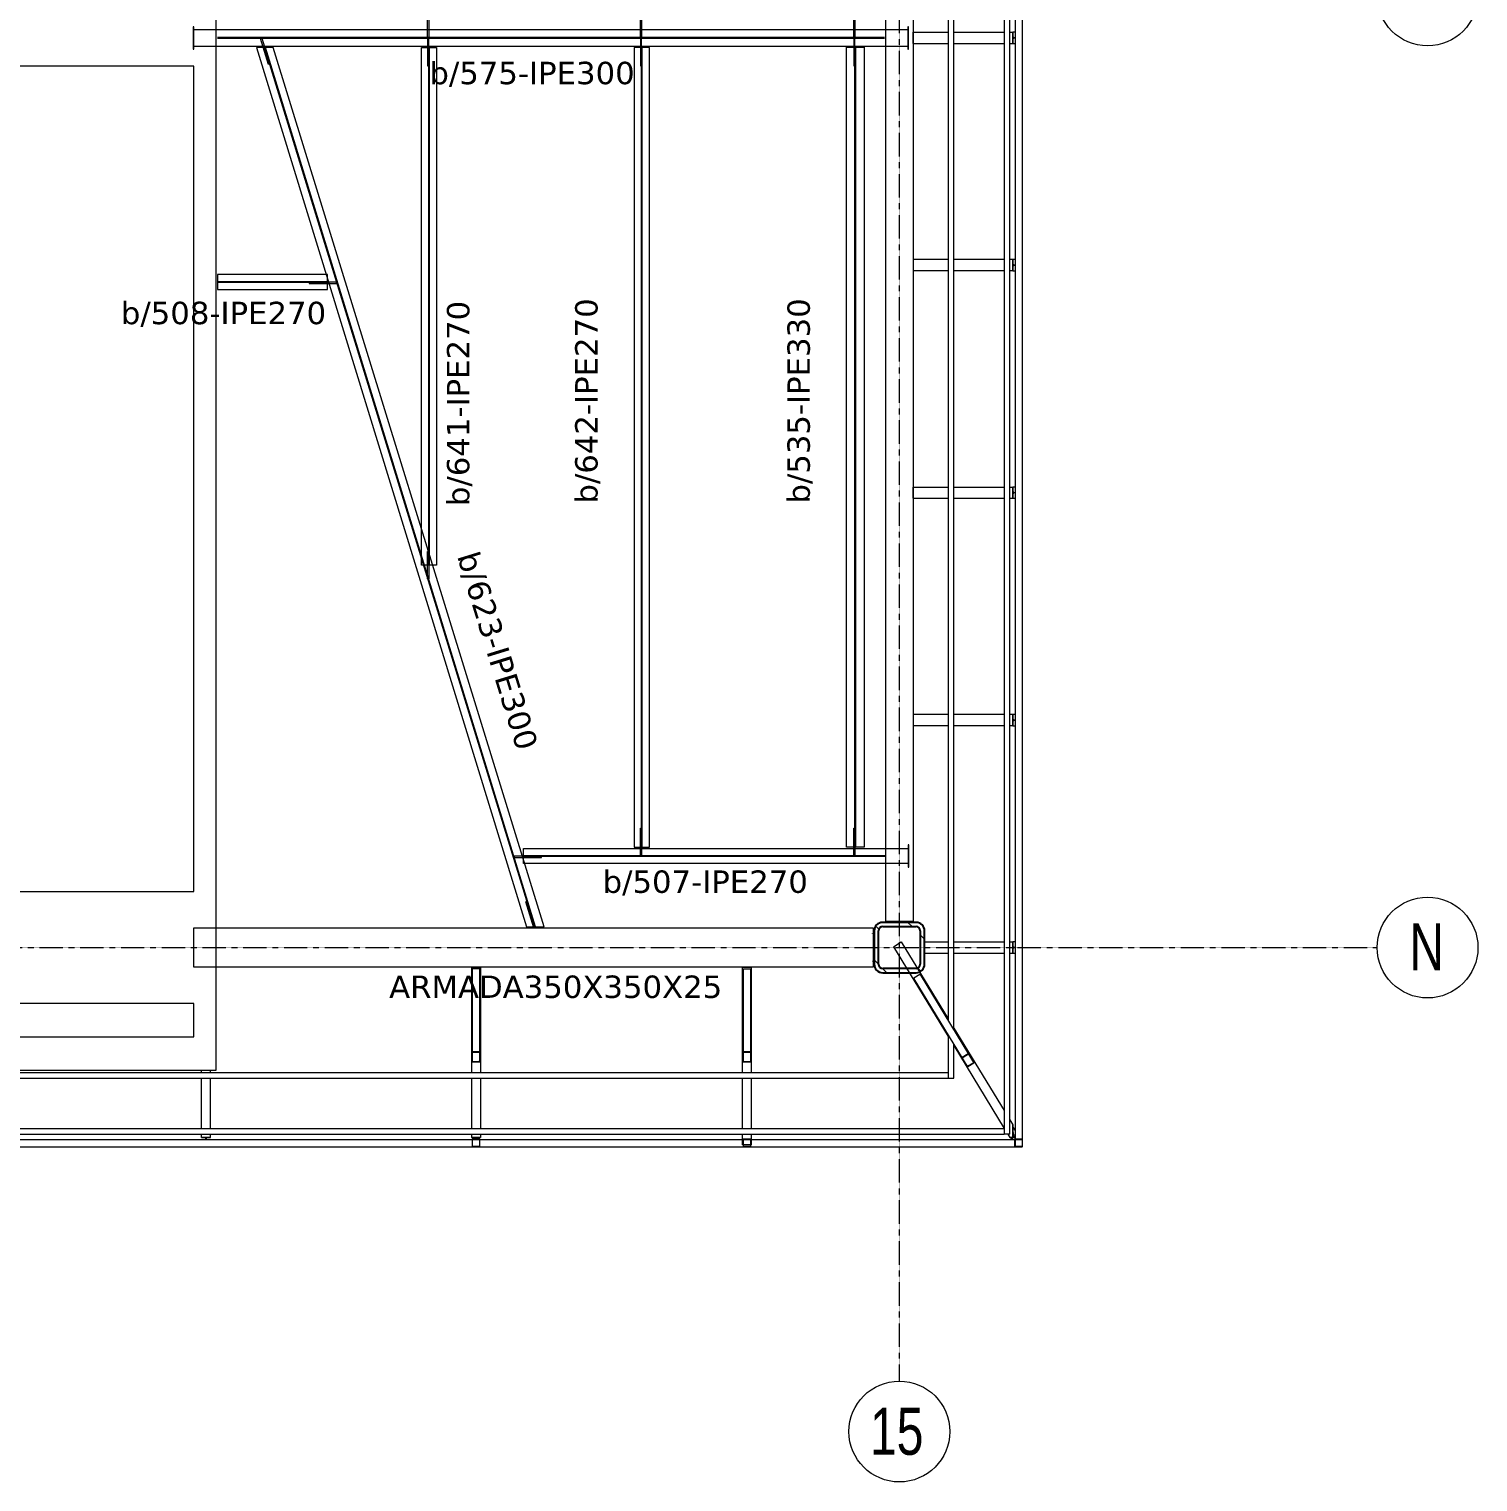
# Model space of a CAD drawing. Header units: millimetres. Extents: x -3255 to 77194, y -21218 to 30112.
# Drawn here: x 64259 to 77194, y -4771 to 8200 of the extents above; entities that cross this region are included whole.
import ezdxf

# ---------------------------------------------------------------- set-up
doc = ezdxf.new("R2010")
doc.units = ezdxf.units.MM
doc.header["$LTSCALE"] = 0.9
doc.linetypes.add('Grid Line', pattern=[3.33375, 1.905, -0.47625, 0.47625, -0.47625])
for name, color, linetype, lineweight in [('0-3', 50, 'Continuous', 5), ('A_ALMA', 255, 'Continuous', 5), ('E_COLUMNAS-1', 254, 'Continuous', 5), ('E_COLUMNAS-2', 1, 'Continuous', 25), ('E_COLUMNAS-3', 1, 'Continuous', 35), ('E_EJES', 8, 'Continuous', 9), ('E_EJES-1', 8, 'Grid Line', 9), ('E_TEXTO', 3, 'Continuous', 5), ('E_VIGAS', 5, 'Continuous', 15), ('E_VIGAS-1', 5, 'Continuous', 5), ('E_VIGAS-2', 10, 'Continuous', 5), ('E_VIGAS-3', 5, 'Continuous', 25), ('P-PLATINA', 6, 'Continuous', 13), ('S-COLS-HDLN-1', 52, 'Continuous', 9), ('VIGAS_HCB', 253, 'Continuous', 15)]:
    doc.layers.add(name, color=color, linetype=linetype, lineweight=lineweight)
doc.styles.add('Swis721 LtCn BT_1', font='swisscl.ttf', dxfattribs={"height": 0.42})
doc.styles.add('VERDANA', font='verdana.ttf')

# ---------------------------------------------------------------- blocks, each defined once
blk = doc.blocks.new('EST_SFM_VIGA-METALICA-SECCION-C - EST_SFM_VIGA-METALICA-UPN100-1529792-_38_00m_N_E_-NIVEL-10 DOC')
at = {"layer": 'E_VIGAS-2'}
for p, q in [((-13.568, -0.018), (-13.568, 0.032)), ((-13.263, 0.032), (-13.567, 0.032)), ((13.831, 0.032), (-13.129, 0.032)), ((14.268, 0.032), (13.965, 0.032)), ((14.269, 0.032), (14.269, -0.018)), ((-13.568, -0.018), (-13.181, -0.018)), ((-13.047, -0.018), (13.749, -0.018)), ((13.882, -0.018), (14.269, -0.018))]:
    blk.add_line(p, q, dxfattribs=at)
blk = doc.blocks.new('EST_SFM_VIGA-METALICA-SECCION-C - EST_SFM_VIGA-METALICA-UPN100-1530878-_38_00m_N_E_-NIVEL-10 DOC')
at = {"layer": 'E_VIGAS-2'}
for p, q in [((-14.294, -0.032), (-14.294, 0.018)), ((14.54, 0.018), (-14.294, 0.018)), ((14.54, 0.018), (14.54, -0.032)), ((-14.294, -0.032), (14.54, -0.032))]:
    blk.add_line(p, q, dxfattribs=at)
blk = doc.blocks.new('EST_SFM_VIGA-METALICA-SECCION-C - EST_SFM_VIGA-METALICA-UPN160-1529890-_38_00m_N_E_-NIVEL-10 DOC')
at = {"layer": 'E_VIGAS-1'}
for p, q in [((14.442, 0.018), (-14.49, 0.018)), ((-14.49, -0.047), (-14.49, 0.016)), ((14.506, 0.018), (14.5, 0.018)), ((14.506, 0.018), (14.506, 0.013)), ((-14.49, -0.047), (-14.487, -0.047)), ((-14.485, -0.047), (14.437, -0.047)), ((14.438, -0.047), (14.504, -0.047))]:
    blk.add_line(p, q, dxfattribs=at)
blk = doc.blocks.new('EST_SFM_VIGA-METALICA-SECCION-C - EST_SFM_VIGA-METALICA-UPN100-1527742-_38_00m_N_E_-NIVEL-10 DOC')
at = {"layer": 'E_VIGAS-2'}
for p, q in [((34.044, 0.018), (-34.827, 0.018)), ((34.044, 0.018), (34.044, -0.032)), ((-34.827, -0.032), (34.044, -0.032))]:
    blk.add_line(p, q, dxfattribs=at)
blk = doc.blocks.new('EST_SFM_VIGA-METALICA-SECCION-C - EST_SFM_VIGA-METALICA-UPN100-1527772-_38_00m_N_E_-NIVEL-10 DOC')
at = {"layer": 'E_VIGAS-2'}
for p, q in [((34.942, 0.032), (-34.929, 0.032)), ((34.942, 0.032), (34.942, -0.018)), ((-34.929, -0.018), (34.942, -0.018))]:
    blk.add_line(p, q, dxfattribs=at)
blk = doc.blocks.new('EST_SFM_VIGA-METALICA-SECCION-C - EST_SFM_VIGA-METALICA-UPN160-1579051-_38_00m_N_E_-NIVEL-10 DOC')
at = {"layer": 'E_VIGAS-1'}
for p, q in [((30.107, 0.047), (-30.264, 0.047)), ((30.175, 0.047), (30.109, 0.047)), ((32.521, 0.047), (30.176, 0.047)), ((34.951, 0.047), (32.603, 0.047)), ((34.955, 0.047), (34.952, 0.047)), ((34.955, 0.047), (34.955, -0.016)), ((-30.269, -0.018), (30.113, -0.018)), ((30.171, -0.018), (32.533, -0.018)), ((32.591, -0.018), (34.955, -0.018))]:
    blk.add_line(p, q, dxfattribs=at)
blk = doc.blocks.new('EST_SCM_COLUMNA-METALICA-SECCION-CUADRADA - EST_SCM_COLUMNA-TUBULAR-CUADRADA_PTEØ_70x70 e_3mm-1587151-_38_00m_N_E_-NIVEL-10 DOC')
at = {"layer": 'E_COLUMNAS-1'}
for p, q in [((-0.035, 0.029), (-0.035, -0.029)), ((-0.032, -0.029), (-0.032, 0.029)), ((0.029, 0.035), (-0.029, 0.035)), ((-0.029, 0.032), (0.029, 0.032)), ((0.032, 0.029), (0.032, -0.029)), ((0.035, -0.029), (0.035, 0.029)), ((0.029, -0.032), (-0.029, -0.032)), ((-0.029, -0.035), (0.029, -0.035))]:
    blk.add_line(p, q, dxfattribs=at)
for centre, radius, start, end in [((-0.029, 0.029), 0.006, 90, 180), ((-0.029, 0.029), 0.003, 90, 180), ((0.029, 0.029), 0.006, 360, 90), ((0.029, 0.029), 0.003, 0, 90), ((-0.029, -0.029), 0.006, 180, 270), ((-0.029, -0.029), 0.003, 180, 270), ((0.029, -0.029), 0.003, 270, 360), ((0.029, -0.029), 0.006, 270, 360), ((0.029, -0.029), 0.006, 280, 350), ((0.029, -0.029), 0.003, 300, 330)]:
    blk.add_arc(centre, radius, start, end, dxfattribs=at)
blk = doc.blocks.new('EST_SCM_COLUMNA-METALICA-SECCION-CUADRADA - EST_SCM_COLUMNA-TUBULAR-CUADRADA_PTEØ_70x70 e_3mm-V25-_38_00m_N_E_-NIVEL-10 DOC')
at = {"layer": 'E_COLUMNAS-1'}
for p, q in [((-0.035, 0.029), (-0.035, -0.029)), ((-0.032, -0.029), (-0.032, 0.029)), ((0.029, 0.035), (-0.029, 0.035)), ((-0.029, 0.032), (0.029, 0.032)), ((0.032, 0.029), (0.032, -0.029)), ((0.035, -0.029), (0.035, 0.029)), ((0.029, -0.032), (-0.029, -0.032)), ((-0.029, -0.035), (0.029, -0.035))]:
    blk.add_line(p, q, dxfattribs=at)
for centre, radius, start, end in [((-0.029, 0.029), 0.006, 90, 180), ((-0.029, 0.029), 0.003, 90, 180), ((0.029, 0.029), 0.006, 360, 90), ((0.029, 0.029), 0.003, 0, 90), ((-0.029, -0.029), 0.006, 180, 270), ((-0.029, -0.029), 0.006, 190, 270), ((-0.029, -0.029), 0.003, 180, 270), ((-0.029, -0.029), 0.003, 210, 270), ((0.029, -0.029), 0.003, 270, 360), ((0.029, -0.029), 0.006, 270, 360), ((0.029, -0.029), 0.006, 270, 350), ((0.029, -0.029), 0.003, 270, 330)]:
    blk.add_arc(centre, radius, start, end, dxfattribs=at)
blk = doc.blocks.new('EST_SCM_COLUMNA-METALICA-SECCION-CUADRADA - EST_SCM_COLUMNA-TUBULAR-CUADRADA_PTEØ_70x70 e_3mm-V26-_38_00m_N_E_-NIVEL-10 DOC')
at = {"layer": 'E_COLUMNAS-1'}
for p, q in [((-0.035, 0.029), (-0.035, -0.029)), ((-0.032, -0.029), (-0.032, 0.029)), ((0.029, 0.035), (-0.029, 0.035)), ((-0.029, 0.032), (0.029, 0.032)), ((0.032, 0.029), (0.032, -0.029)), ((0.035, -0.029), (0.035, 0.029)), ((0.029, -0.032), (-0.029, -0.032)), ((-0.029, -0.035), (0.029, -0.035))]:
    blk.add_line(p, q, dxfattribs=at)
for centre, radius, start, end in [((-0.029, 0.029), 0.006, 90, 180), ((-0.029, 0.029), 0.003, 90, 180), ((0.029, 0.029), 0.006, 360, 90), ((0.029, 0.029), 0.003, 0, 90), ((-0.029, -0.029), 0.006, 180, 270), ((-0.029, -0.029), 0.003, 180, 270), ((0.029, -0.029), 0.003, 270, 360), ((0.029, -0.029), 0.006, 270, 360)]:
    blk.add_arc(centre, radius, start, end, dxfattribs=at)
blk = doc.blocks.new('DCTIB_CNI_EST_MOD-1A-FAC_0001_rvt-2-_38_00m_N_E_-NIVEL-10 DOC')
at = {"layer": 'E_COLUMNAS-1'}
for centre, radius, start, end in [((-9.971, 138.946), 0.006, 90, 170), ((-9.971, 138.946), 0.006, 90, 170), ((-9.971, 138.946), 0.003, 90, 150), ((-9.971, 138.946), 0.003, 90, 150), ((-9.913, 138.946), 0.006, 10, 90), ((-9.913, 138.946), 0.006, 10, 90), ((-9.913, 138.946), 0.003, 30, 90), ((-9.913, 138.946), 0.003, 30, 90), ((-5.128, 138.946), 0.006, 100, 170), ((-5.128, 138.946), 0.006, 100, 170), ((-5.128, 138.946), 0.003, 120, 150), ((-5.128, 138.946), 0.003, 120, 150)]:
    blk.add_arc(centre, radius, start, end, dxfattribs=at)
at = {"layer": 'E_VIGAS-1'}
for p, q in [((-6.038, 148.735), (-6.038, 148.835)), ((-6.038, 148.835), (-5.727, 148.835)), ((-5.546, 148.835), (-5.227, 148.835)), ((-5.177, 148.835), (-5.149, 148.835)), ((-5.149, 148.835), (-5.149, 148.735)), ((-5.149, 148.835), (-5.148, 148.835)), ((-5.149, 148.735), (-5.149, 148.835)), ((-5.129, 148.835), (-5.148, 148.835)), ((-5.148, 148.835), (-5.148, 148.798)), ((-5.148, 148.788), (-5.143, 148.788)), ((-5.143, 148.788), (-5.148, 148.788)), ((-5.148, 148.788), (-5.143, 148.788)), ((-5.143, 148.782), (-5.148, 148.782)), ((-5.143, 148.782), (-5.148, 148.782)), ((-5.148, 148.782), (-5.143, 148.782)), ((-5.143, 148.788), (-5.129, 148.788)), ((-5.129, 148.782), (-5.143, 148.782)), ((-6.038, 148.735), (-5.727, 148.735)), ((-5.548, 148.735), (-5.227, 148.735)), ((-5.177, 148.735), (-5.149, 148.735)), ((-5.148, 148.735), (-5.149, 148.735)), ((-5.148, 148.772), (-5.148, 148.735)), ((-5.148, 148.735), (-5.129, 148.735)), ((-6.037, 146.704), (-6.037, 146.804)), ((-5.727, 146.804), (-6.037, 146.804)), ((-5.227, 146.804), (-5.677, 146.804)), ((-5.149, 146.804), (-5.177, 146.804)), ((-5.149, 146.804), (-5.149, 146.704)), ((-5.149, 146.704), (-5.149, 146.804)), ((-5.149, 146.804), (-5.148, 146.804)), ((-5.148, 146.804), (-5.148, 146.767)), ((-5.129, 146.804), (-5.148, 146.804)), ((-5.148, 146.757), (-5.143, 146.757)), ((-5.143, 146.757), (-5.148, 146.757)), ((-5.148, 146.757), (-5.143, 146.757)), ((-5.143, 146.752), (-5.148, 146.752)), ((-5.143, 146.752), (-5.148, 146.752)), ((-5.148, 146.752), (-5.143, 146.752)), ((-5.148, 146.742), (-5.148, 146.704)), ((-5.143, 146.757), (-5.129, 146.757)), ((-5.129, 146.752), (-5.143, 146.752)), ((-5.727, 146.704), (-6.037, 146.704)), ((-5.227, 146.704), (-5.677, 146.704)), ((-5.149, 146.704), (-5.177, 146.704)), ((-5.148, 146.704), (-5.149, 146.704)), ((-5.148, 146.704), (-5.129, 146.704)), ((-6.038, 144.674), (-6.038, 144.774)), ((-6.038, 144.774), (-5.727, 144.774)), ((-5.677, 144.774), (-5.227, 144.774)), ((-5.177, 144.774), (-5.149, 144.774)), ((-5.149, 144.774), (-5.149, 144.674)), ((-5.149, 144.774), (-5.148, 144.774)), ((-5.149, 144.674), (-5.149, 144.774)), ((-5.129, 144.774), (-5.148, 144.774)), ((-5.148, 144.774), (-5.148, 144.736)), ((-6.038, 144.674), (-5.727, 144.674)), ((-5.677, 144.674), (-5.227, 144.674)), ((-5.177, 144.674), (-5.149, 144.674)), ((-5.148, 144.674), (-5.149, 144.674)), ((-5.148, 144.726), (-5.143, 144.726)), ((-5.143, 144.726), (-5.148, 144.726)), ((-5.148, 144.726), (-5.143, 144.726)), ((-5.143, 144.721), (-5.148, 144.721)), ((-5.143, 144.721), (-5.148, 144.721)), ((-5.148, 144.721), (-5.143, 144.721)), ((-5.148, 144.711), (-5.148, 144.674)), ((-5.148, 144.674), (-5.129, 144.674)), ((-5.143, 144.726), (-5.129, 144.726)), ((-5.129, 144.721), (-5.143, 144.721)), ((-6.037, 142.643), (-6.037, 142.743)), ((-5.727, 142.743), (-6.037, 142.743)), ((-5.227, 142.743), (-5.677, 142.743)), ((-5.149, 142.743), (-5.177, 142.743)), ((-5.149, 142.743), (-5.149, 142.643)), ((-5.149, 142.643), (-5.149, 142.743)), ((-5.149, 142.743), (-5.148, 142.743)), ((-5.148, 142.743), (-5.148, 142.706)), ((-5.129, 142.743), (-5.148, 142.743)), ((-5.148, 142.696), (-5.143, 142.696)), ((-5.143, 142.696), (-5.148, 142.696)), ((-5.148, 142.696), (-5.143, 142.696)), ((-5.143, 142.69), (-5.148, 142.69)), ((-5.143, 142.69), (-5.148, 142.69)), ((-5.148, 142.69), (-5.143, 142.69)), ((-5.143, 142.696), (-5.129, 142.696)), ((-5.129, 142.69), (-5.143, 142.69)), ((-5.727, 142.643), (-6.037, 142.643)), ((-5.227, 142.643), (-5.677, 142.643)), ((-5.149, 142.643), (-5.177, 142.643)), ((-5.148, 142.643), (-5.149, 142.643)), ((-5.148, 142.68), (-5.148, 142.643)), ((-5.148, 142.643), (-5.129, 142.643)), ((-6.215, 140.67), (-6.145, 140.712)), ((-6.215, 140.67), (-5.727, 139.869)), ((-6.145, 140.712), (-5.727, 140.027)), ((-5.934, 140.612), (-5.934, 140.712)), ((-5.934, 140.712), (-5.727, 140.712)), ((-5.934, 140.612), (-5.727, 140.612)), ((-5.677, 140.712), (-5.227, 140.712)), ((-5.677, 140.612), (-5.227, 140.612)), ((-5.177, 140.712), (-5.149, 140.712)), ((-5.177, 140.612), (-5.149, 140.612)), ((-5.149, 140.712), (-5.149, 140.612)), ((-5.149, 140.712), (-5.148, 140.712)), ((-5.149, 140.612), (-5.149, 140.712)), ((-5.148, 140.612), (-5.149, 140.612)), ((-5.129, 140.712), (-5.148, 140.712)), ((-5.148, 140.712), (-5.148, 140.675)), ((-5.148, 140.665), (-5.143, 140.665)), ((-5.143, 140.665), (-5.148, 140.665)), ((-5.148, 140.665), (-5.143, 140.665)), ((-5.143, 140.66), (-5.148, 140.66)), ((-5.143, 140.66), (-5.148, 140.66)), ((-5.148, 140.66), (-5.143, 140.66)), ((-5.148, 140.65), (-5.148, 140.612)), ((-5.148, 140.612), (-5.129, 140.612)), ((-5.143, 140.665), (-5.129, 140.665)), ((-5.129, 140.66), (-5.143, 140.66)), ((-9.983, 140.487), (-9.901, 140.487)), ((-9.983, 140.487), (-9.983, 139.545)), ((-9.901, 140.487), (-9.901, 139.545)), ((-7.563, 140.488), (-7.535, 140.488)), ((-7.563, 140.487), (-7.481, 140.487)), ((-7.563, 139.545), (-7.563, 140.487)), ((-7.525, 140.488), (-7.525, 140.487)), ((-7.519, 140.488), (-7.525, 140.488)), ((-7.52, 140.487), (-7.52, 140.488)), ((-7.509, 140.488), (-7.481, 140.488)), ((-7.481, 139.545), (-7.481, 140.487)), ((-9.977, 140.468), (-9.977, 139.727)), ((-9.91, 140.472), (-9.974, 140.472)), ((-9.907, 139.727), (-9.907, 140.468)), ((-7.557, 140.464), (-7.557, 139.727)), ((-7.49, 140.468), (-7.554, 140.468)), ((-7.487, 139.727), (-7.487, 140.464)), ((-6.034, 140.384), (-5.602, 139.675)), ((-5.979, 140.423), (-6.033, 140.389)), ((-5.542, 139.711), (-5.974, 140.421)), ((-5.677, 139.944), (-5.227, 139.206)), ((-9.977, 139.727), (-9.977, 139.645)), ((-9.976, 139.731), (-9.976, 139.727)), ((-9.976, 139.645), (-9.976, 139.727)), ((-9.91, 139.731), (-9.974, 139.731)), ((-9.974, 139.729), (-9.91, 139.729)), ((-9.909, 139.727), (-9.909, 139.731)), ((-9.909, 139.727), (-9.909, 139.645)), ((-9.907, 139.645), (-9.907, 139.727)), ((-7.557, 139.727), (-7.557, 139.645)), ((-7.556, 139.731), (-7.556, 139.727)), ((-7.556, 139.645), (-7.556, 139.727)), ((-7.49, 139.731), (-7.554, 139.731)), ((-7.554, 139.729), (-7.49, 139.729)), ((-7.489, 139.727), (-7.489, 139.731)), ((-7.489, 139.727), (-7.489, 139.645)), ((-7.487, 139.645), (-7.487, 139.727)), ((-5.677, 139.787), (-5.227, 139.048)), ((-5.547, 139.713), (-5.601, 139.68)), ((-5.6, 139.678), (-5.545, 139.712)), ((-5.543, 139.711), (-5.545, 139.714)), ((-5.543, 139.711), (-5.498, 139.637)), ((-5.497, 139.637), (-5.542, 139.711)), ((-9.976, 139.652), (-9.976, 139.645)), ((-9.91, 139.643), (-9.974, 139.643)), ((-9.974, 139.641), (-9.91, 139.641)), ((-9.909, 139.645), (-9.909, 139.652)), ((-7.556, 139.652), (-7.556, 139.645)), ((-7.49, 139.643), (-7.554, 139.643)), ((-7.554, 139.641), (-7.49, 139.641)), ((-7.489, 139.645), (-7.489, 139.652)), ((-5.602, 139.679), (-5.6, 139.676)), ((-5.602, 139.675), (-5.556, 139.601)), ((-5.555, 139.602), (-5.6, 139.676)), ((-5.56, 139.609), (-5.555, 139.602)), ((-5.498, 139.634), (-5.553, 139.601)), ((-5.552, 139.599), (-5.497, 139.632)), ((-5.498, 139.637), (-5.502, 139.644)), ((-12.393, 139.567), (-12.311, 139.567)), ((-12.393, 139.545), (-12.393, 139.567)), ((-12.393, 139.045), (-12.393, 139.495)), ((-12.311, 139.545), (-12.311, 139.567)), ((-12.311, 139.045), (-12.311, 139.495)), ((-9.983, 139.495), (-9.983, 139.045)), ((-9.901, 139.495), (-9.901, 139.045)), ((-7.563, 139.045), (-7.563, 139.495)), ((-7.481, 139.045), (-7.481, 139.495)), ((-5.177, 139.124), (-5.149, 139.078)), ((-5.149, 138.967), (-5.149, 139.078)), ((-5.148, 139.076), (-5.148, 139.023)), ((-5.129, 139.033), (-5.148, 139.065)), ((-12.393, 138.967), (-12.393, 138.995)), ((-12.311, 138.967), (-12.393, 138.967)), ((-12.393, 138.966), (-12.393, 138.967)), ((-12.393, 138.967), (-12.311, 138.967)), ((-12.365, 138.966), (-12.393, 138.966)), ((-12.355, 138.961), (-12.355, 138.966)), ((-12.355, 138.947), (-12.355, 138.961)), ((-12.35, 138.966), (-12.35, 138.961)), ((-12.35, 138.961), (-12.35, 138.947)), ((-12.311, 138.966), (-12.339, 138.966)), ((-12.311, 138.967), (-12.311, 138.995)), ((-12.311, 138.967), (-12.311, 138.966)), ((-9.983, 138.995), (-9.983, 138.967)), ((-9.901, 138.967), (-9.983, 138.967)), ((-9.983, 138.967), (-9.901, 138.967)), ((-9.983, 138.966), (-9.983, 138.967)), ((-9.955, 138.966), (-9.983, 138.966)), ((-9.945, 138.961), (-9.945, 138.966)), ((-9.945, 138.952), (-9.945, 138.961)), ((-9.945, 138.947), (-9.945, 138.949)), ((-9.94, 138.966), (-9.94, 138.961)), ((-9.94, 138.961), (-9.94, 138.952)), ((-9.94, 138.949), (-9.94, 138.947)), ((-9.901, 138.966), (-9.929, 138.966)), ((-9.901, 138.995), (-9.901, 138.967)), ((-9.901, 138.967), (-9.901, 138.966)), ((-7.563, 138.9), (-7.563, 138.995)), ((-7.481, 138.9), (-7.481, 138.995)), ((-5.194, 138.995), (-5.177, 138.967)), ((-5.149, 138.967), (-5.177, 138.967)), ((-5.177, 138.967), (-5.149, 138.967)), ((-5.148, 138.966), (-5.177, 138.966)), ((-5.17, 138.966), (-5.158, 138.947)), ((-5.153, 138.95), (-5.153, 138.952)), ((-5.152, 138.955), (-5.151, 138.957)), ((-5.15, 138.959), (-5.149, 138.961)), ((-5.148, 138.972), (-5.148, 138.966)), ((-5.148, 138.966), (-5.148, 138.972)), ((-5.146, 138.999), (-5.143, 138.994)), ((-5.143, 138.984), (-5.146, 138.99)), ((-7.557, 138.9), (-7.563, 138.9)), ((-7.49, 138.9), (-7.554, 138.9)), ((-7.481, 138.9), (-7.487, 138.9))]:
    blk.add_line(p, q, dxfattribs=at)
at = {"layer": 'E_VIGAS-1', "flags": 128}
for points in [[(-9.974, 140.472), (-9.975, 140.471), (-9.975, 140.471), (-9.976, 140.471), (-9.976, 140.47), (-9.977, 140.469), (-9.977, 140.469), (-9.977, 140.468)], [(-9.907, 140.468), (-9.907, 140.469), (-9.907, 140.469), (-9.908, 140.47), (-9.908, 140.471), (-9.909, 140.471), (-9.909, 140.471), (-9.91, 140.472)], [(-7.554, 140.468), (-7.555, 140.467), (-7.555, 140.467), (-7.556, 140.467), (-7.556, 140.466), (-7.557, 140.465), (-7.557, 140.465), (-7.557, 140.464)], [(-7.487, 140.464), (-7.487, 140.465), (-7.487, 140.465), (-7.488, 140.466), (-7.488, 140.467), (-7.489, 140.467), (-7.489, 140.467), (-7.49, 140.468)], [(-6.034, 140.384), (-6.034, 140.385), (-6.034, 140.386), (-6.034, 140.387), (-6.034, 140.388), (-6.034, 140.388), (-6.034, 140.389), (-6.033, 140.389)], [(-5.979, 140.423), (-5.978, 140.423), (-5.977, 140.423), (-5.977, 140.423), (-5.976, 140.423), (-5.975, 140.422), (-5.974, 140.422), (-5.974, 140.421)], [(-9.974, 139.731), (-9.975, 139.731), (-9.975, 139.731), (-9.976, 139.73), (-9.976, 139.73), (-9.977, 139.729), (-9.977, 139.728), (-9.977, 139.727)], [(-9.976, 139.727), (-9.976, 139.728), (-9.975, 139.728), (-9.975, 139.728), (-9.975, 139.729), (-9.975, 139.729), (-9.974, 139.729), (-9.974, 139.729)], [(-9.907, 139.727), (-9.907, 139.728), (-9.907, 139.729), (-9.908, 139.73), (-9.908, 139.73), (-9.909, 139.731), (-9.909, 139.731), (-9.91, 139.731)], [(-9.91, 139.729), (-9.91, 139.729), (-9.909, 139.729), (-9.909, 139.729), (-9.909, 139.728), (-9.909, 139.728), (-9.909, 139.728), (-9.909, 139.727)], [(-7.554, 139.731), (-7.555, 139.731), (-7.555, 139.731), (-7.556, 139.73), (-7.556, 139.73), (-7.557, 139.729), (-7.557, 139.728), (-7.557, 139.727)], [(-7.556, 139.727), (-7.556, 139.728), (-7.555, 139.728), (-7.555, 139.728), (-7.555, 139.729), (-7.555, 139.729), (-7.554, 139.729), (-7.554, 139.729)], [(-7.487, 139.727), (-7.487, 139.728), (-7.487, 139.729), (-7.488, 139.73), (-7.488, 139.73), (-7.489, 139.731), (-7.489, 139.731), (-7.49, 139.731)], [(-7.49, 139.729), (-7.49, 139.729), (-7.489, 139.729), (-7.489, 139.729), (-7.489, 139.728), (-7.489, 139.728), (-7.489, 139.728), (-7.489, 139.727)], [(-5.542, 139.711), (-5.542, 139.712), (-5.543, 139.713), (-5.544, 139.713), (-5.544, 139.714), (-5.545, 139.714), (-5.546, 139.714), (-5.547, 139.713)], [(-5.545, 139.712), (-5.545, 139.712), (-5.545, 139.712), (-5.544, 139.712), (-5.544, 139.712), (-5.544, 139.711), (-5.543, 139.711), (-5.543, 139.711)], [(-9.977, 139.645), (-9.977, 139.644), (-9.977, 139.643), (-9.976, 139.642), (-9.976, 139.641), (-9.975, 139.641), (-9.975, 139.641), (-9.974, 139.641)], [(-9.974, 139.643), (-9.974, 139.643), (-9.975, 139.643), (-9.975, 139.643), (-9.975, 139.643), (-9.975, 139.644), (-9.976, 139.644), (-9.976, 139.645)], [(-9.91, 139.641), (-9.909, 139.641), (-9.909, 139.641), (-9.908, 139.641), (-9.908, 139.642), (-9.907, 139.643), (-9.907, 139.644), (-9.907, 139.645)], [(-9.909, 139.645), (-9.909, 139.644), (-9.909, 139.644), (-9.909, 139.643), (-9.909, 139.643), (-9.909, 139.643), (-9.91, 139.643), (-9.91, 139.643)], [(-7.557, 139.645), (-7.557, 139.644), (-7.557, 139.643), (-7.556, 139.642), (-7.556, 139.641), (-7.555, 139.641), (-7.555, 139.641), (-7.554, 139.641)], [(-7.554, 139.643), (-7.554, 139.643), (-7.555, 139.643), (-7.555, 139.643), (-7.555, 139.643), (-7.555, 139.644), (-7.556, 139.644), (-7.556, 139.645)], [(-7.49, 139.641), (-7.489, 139.641), (-7.489, 139.641), (-7.488, 139.641), (-7.488, 139.642), (-7.487, 139.643), (-7.487, 139.644), (-7.487, 139.645)], [(-7.489, 139.645), (-7.489, 139.644), (-7.489, 139.644), (-7.489, 139.643), (-7.489, 139.643), (-7.489, 139.643), (-7.49, 139.643), (-7.49, 139.643)], [(-5.601, 139.68), (-5.602, 139.68), (-5.602, 139.679), (-5.602, 139.678), (-5.602, 139.678), (-5.602, 139.677), (-5.602, 139.676), (-5.602, 139.675)], [(-5.6, 139.676), (-5.601, 139.676), (-5.601, 139.677), (-5.601, 139.677), (-5.601, 139.678), (-5.601, 139.678), (-5.6, 139.678), (-5.6, 139.678)], [(-5.556, 139.601), (-5.556, 139.6), (-5.555, 139.6), (-5.555, 139.599), (-5.554, 139.599), (-5.553, 139.599), (-5.552, 139.599), (-5.552, 139.599)], [(-5.553, 139.601), (-5.553, 139.601), (-5.553, 139.601), (-5.554, 139.601), (-5.554, 139.601), (-5.554, 139.601), (-5.555, 139.601), (-5.555, 139.601), (-5.555, 139.602)], [(-5.498, 139.637), (-5.498, 139.636), (-5.498, 139.636), (-5.498, 139.635), (-5.498, 139.635), (-5.498, 139.635), (-5.498, 139.634), (-5.498, 139.634)], [(-5.497, 139.632), (-5.497, 139.633), (-5.496, 139.633), (-5.496, 139.634), (-5.496, 139.635), (-5.496, 139.636), (-5.496, 139.636), (-5.497, 139.637)], [(-5.149, 139.078), (-5.149, 139.077), (-5.148, 139.076)], [(-5.177, 138.966), (-5.177, 138.967), (-5.177, 138.967)], [(-5.154, 138.947), (-5.153, 138.951), (-5.152, 138.956), (-5.149, 138.96), (-5.146, 138.964), (-5.142, 138.968), (-5.138, 138.97), (-5.135, 138.971)], [(-5.143, 138.994), (-5.138, 138.987), (-5.133, 138.978), (-5.129, 138.971)], [(-5.129, 138.961), (-5.133, 138.968), (-5.138, 138.977), (-5.143, 138.984)]]:
    blk.add_lwpolyline(points, dxfattribs=at)
at = {"layer": 'E_VIGAS-1'}
for centre, start_param, end_param in [((-7.535, 140.488), 0, 1.570796), ((-7.535, 140.487), 4.974188, 5.497787), ((-7.535, 140.487), 5.759587, 6.283185), ((-7.509, 140.488), 1.570796, 3.141593), ((-7.509, 140.487), 3.141593, 3.665191), ((-7.509, 140.487), 3.926991, 4.45059)]:
    blk.add_ellipse(centre, major_axis=(0.0107, 0), ratio=0.003149, start_param=start_param, end_param=end_param, dxfattribs=at)
for points, knots in [([(-5.148, 148.798), (-5.148, 148.797), (-5.148, 148.795), (-5.147, 148.793), (-5.147, 148.791), (-5.146, 148.789), (-5.145, 148.788), (-5.143, 148.788), (-5.143, 148.788)], [0, 0, 0, 0, 0.142857, 0.285714, 0.428571, 0.571429, 0.785714, 1, 1, 1, 1]), ([(-5.143, 148.782), (-5.143, 148.782), (-5.144, 148.782), (-5.145, 148.781), (-5.146, 148.78), (-5.147, 148.779), (-5.147, 148.778), (-5.147, 148.777), (-5.148, 148.775), (-5.148, 148.774), (-5.148, 148.772)], [0, 0, 0, 0, 0.142857, 0.285714, 0.428571, 0.571429, 0.678571, 0.732143, 0.785714, 1, 1, 1, 1]), ([(-5.148, 146.767), (-5.148, 146.766), (-5.148, 146.765), (-5.147, 146.762), (-5.147, 146.76), (-5.146, 146.759), (-5.145, 146.757), (-5.143, 146.757), (-5.143, 146.757)], [0, 0, 0, 0, 0.142857, 0.285714, 0.428571, 0.571429, 0.785714, 1, 1, 1, 1]), ([(-5.143, 146.752), (-5.143, 146.752), (-5.144, 146.751), (-5.145, 146.751), (-5.146, 146.75), (-5.147, 146.748), (-5.147, 146.747), (-5.147, 146.746), (-5.148, 146.744), (-5.148, 146.743), (-5.148, 146.742)], [0, 0, 0, 0, 0.142857, 0.285714, 0.428571, 0.571429, 0.678571, 0.732143, 0.785714, 1, 1, 1, 1]), ([(-5.148, 144.736), (-5.148, 144.735), (-5.148, 144.734), (-5.147, 144.732), (-5.147, 144.73), (-5.146, 144.728), (-5.145, 144.727), (-5.143, 144.726), (-5.143, 144.726)], [0, 0, 0, 0, 0.142857, 0.285714, 0.428571, 0.571429, 0.785714, 1, 1, 1, 1]), ([(-5.143, 144.721), (-5.143, 144.721), (-5.144, 144.721), (-5.145, 144.72), (-5.146, 144.719), (-5.147, 144.718), (-5.147, 144.716), (-5.147, 144.715), (-5.147, 144.714), (-5.148, 144.713), (-5.148, 144.713)], [0, 0, 0, 0, 0.1428571, 0.2857143, 0.4285714, 0.5714286, 0.6785714, 0.7321429, 0.7857143, 0.8997479, 0.8997479, 0.8997479, 0.8997479]), ([(-5.148, 142.706), (-5.148, 142.705), (-5.148, 142.703), (-5.147, 142.701), (-5.147, 142.699), (-5.146, 142.697), (-5.145, 142.696), (-5.143, 142.696), (-5.143, 142.696)], [0, 0, 0, 0, 0.142857, 0.285714, 0.428571, 0.571429, 0.785714, 1, 1, 1, 1]), ([(-5.143, 142.69), (-5.143, 142.69), (-5.144, 142.69), (-5.145, 142.69), (-5.146, 142.688), (-5.147, 142.687), (-5.147, 142.686), (-5.147, 142.685), (-5.148, 142.683), (-5.148, 142.682), (-5.148, 142.68)], [0, 0, 0, 0, 0.142857, 0.285714, 0.428571, 0.571429, 0.678571, 0.732143, 0.785714, 1, 1, 1, 1]), ([(-5.148, 140.675), (-5.148, 140.674), (-5.148, 140.673), (-5.147, 140.67), (-5.147, 140.669), (-5.146, 140.667), (-5.145, 140.665), (-5.143, 140.665), (-5.143, 140.665)], [0, 0, 0, 0, 0.142857, 0.285714, 0.428571, 0.571429, 0.785714, 1, 1, 1, 1]), ([(-5.143, 140.66), (-5.143, 140.66), (-5.144, 140.66), (-5.145, 140.659), (-5.146, 140.658), (-5.147, 140.656), (-5.147, 140.655), (-5.147, 140.654), (-5.148, 140.652), (-5.148, 140.651), (-5.148, 140.65)], [0, 0, 0, 0, 0.142857, 0.285714, 0.428571, 0.571429, 0.678571, 0.732143, 0.785714, 1, 1, 1, 1]), ([(-12.365, 138.966), (-12.364, 138.966), (-12.363, 138.966), (-12.36, 138.966), (-12.358, 138.965), (-12.356, 138.964), (-12.355, 138.963), (-12.355, 138.962), (-12.355, 138.961)], [0, 0, 0, 0, 0.142857, 0.285714, 0.428571, 0.571429, 0.785714, 1, 1, 1, 1]), ([(-12.355, 138.961), (-12.355, 138.962), (-12.355, 138.963), (-12.357, 138.965), (-12.358, 138.965), (-12.36, 138.966), (-12.361, 138.966), (-12.362, 138.966), (-12.364, 138.966), (-12.365, 138.966)], [0, 0, 0, 0, 0.285714, 0.428571, 0.571429, 0.678571, 0.732143, 0.785714, 1, 1, 1, 1]), ([(-12.339, 138.966), (-12.34, 138.966), (-12.341, 138.966), (-12.344, 138.966), (-12.346, 138.965), (-12.348, 138.964), (-12.349, 138.963), (-12.35, 138.962), (-12.35, 138.961)], [0, 0, 0, 0, 0.142857, 0.285714, 0.428571, 0.571429, 0.785714, 1, 1, 1, 1]), ([(-12.35, 138.961), (-12.35, 138.962), (-12.349, 138.963), (-12.348, 138.965), (-12.346, 138.965), (-12.345, 138.966), (-12.344, 138.966), (-12.342, 138.966), (-12.34, 138.966), (-12.339, 138.966)], [0, 0, 0, 0, 0.285714, 0.428571, 0.571429, 0.678571, 0.732143, 0.785714, 1, 1, 1, 1]), ([(-9.945, 138.961), (-9.945, 138.962), (-9.945, 138.963), (-9.947, 138.965), (-9.948, 138.965), (-9.95, 138.966), (-9.951, 138.966), (-9.952, 138.966), (-9.954, 138.966), (-9.955, 138.966)], [0, 0, 0, 0, 0.285714, 0.428571, 0.571429, 0.678571, 0.732143, 0.785714, 1, 1, 1, 1]), ([(-9.955, 138.966), (-9.954, 138.966), (-9.953, 138.966), (-9.95, 138.966), (-9.948, 138.965), (-9.946, 138.964), (-9.945, 138.963), (-9.945, 138.962), (-9.945, 138.961)], [0, 0, 0, 0, 0.142857, 0.285714, 0.428571, 0.571429, 0.785714, 1, 1, 1, 1]), ([(-9.94, 138.961), (-9.94, 138.962), (-9.939, 138.963), (-9.938, 138.965), (-9.936, 138.965), (-9.935, 138.966), (-9.934, 138.966), (-9.932, 138.966), (-9.93, 138.966), (-9.929, 138.966)], [0, 0, 0, 0, 0.285714, 0.428571, 0.571429, 0.678571, 0.732143, 0.785714, 1, 1, 1, 1]), ([(-9.929, 138.966), (-9.93, 138.966), (-9.931, 138.966), (-9.934, 138.966), (-9.936, 138.965), (-9.938, 138.964), (-9.939, 138.963), (-9.94, 138.962), (-9.94, 138.961)], [0, 0, 0, 0, 0.142857, 0.285714, 0.428571, 0.571429, 0.785714, 1, 1, 1, 1]), ([(-5.148, 139.023), (-5.148, 139.021), (-5.148, 139.018), (-5.148, 139.014), (-5.147, 139.009), (-5.147, 139.004), (-5.145, 138.998), (-5.143, 138.995), (-5.143, 138.994)], [0, 0, 0, 0, 0.142857, 0.285714, 0.428571, 0.571429, 0.857143, 1, 1, 1, 1]), ([(-5.143, 138.984), (-5.143, 138.985), (-5.144, 138.986), (-5.144, 138.986), (-5.145, 138.987), (-5.145, 138.987), (-5.145, 138.987), (-5.146, 138.987), (-5.146, 138.987), (-5.146, 138.987), (-5.146, 138.986), (-5.147, 138.986), (-5.147, 138.985), (-5.147, 138.985), (-5.147, 138.985), (-5.147, 138.985), (-5.147, 138.985), (-5.147, 138.984), (-5.147, 138.984), (-5.147, 138.983), (-5.147, 138.982), (-5.147, 138.982), (-5.147, 138.982), (-5.147, 138.982), (-5.148, 138.982), (-5.148, 138.981), (-5.148, 138.98), (-5.148, 138.98), (-5.148, 138.979), (-5.148, 138.978), (-5.148, 138.977), (-5.148, 138.975), (-5.148, 138.973), (-5.148, 138.972)], [0, 0, 0, 0, 0.071429, 0.142857, 0.160714, 0.178571, 0.214286, 0.25, 0.285714, 0.321429, 0.357143, 0.392857, 0.410714, 0.419643, 0.428571, 0.4375, 0.446429, 0.464286, 0.5, 0.535714, 0.553571, 0.5625, 0.571429, 0.580357, 0.589286, 0.607143, 0.642857, 0.678571, 0.714286, 0.75, 0.785714, 0.857143, 1, 1, 1, 1]), ([(-5.148, 138.972), (-5.148, 138.973), (-5.148, 138.975), (-5.148, 138.977), (-5.148, 138.978), (-5.148, 138.979), (-5.148, 138.98), (-5.148, 138.98), (-5.148, 138.981), (-5.148, 138.982), (-5.147, 138.982), (-5.147, 138.982), (-5.147, 138.982)], [0, 0, 0, 0, 0.1428571, 0.2142857, 0.25, 0.2857143, 0.3214286, 0.3571429, 0.3928571, 0.4107143, 0.4196429, 0.4285714, 0.4285714, 0.4285714, 0.4285714]), ([(-5.146, 138.987), (-5.146, 138.987), (-5.146, 138.987), (-5.145, 138.987), (-5.145, 138.987), (-5.145, 138.987), (-5.144, 138.986), (-5.144, 138.986), (-5.143, 138.985), (-5.143, 138.984)], [0.7142857, 0.7142857, 0.7142857, 0.7142857, 0.75, 0.7857143, 0.8214286, 0.8392857, 0.8571429, 0.9285714, 1, 1, 1, 1])]:
    blk.add_open_spline(points, degree=3, knots=knots, dxfattribs=at)
for points in [[(-5.149, 138.967), (-5.149, 138.967), (-5.149, 138.967), (-5.148, 138.966), (-5.148, 138.966)], [(-5.147, 139.009), (-5.147, 139.012), (-5.148, 139.016), (-5.148, 139.021), (-5.148, 139.023)], [(-5.143, 138.994), (-5.144, 138.996), (-5.145, 138.999), (-5.146, 139.001)]]:
    blk.add_open_spline(points, degree=3, dxfattribs=at)
at = {"layer": 'E_VIGAS-2'}
for p, q in [((-5.677, 148.835), (-5.548, 148.835)), ((-5.677, 148.735), (-5.548, 148.735))]:
    blk.add_line(p, q, dxfattribs=at)
at = {"layer": 'E_COLUMNAS-1', "rotation": 180}
for name, p in [('EST_SCM_COLUMNA-METALICA-SECCION-CUADRADA - EST_SCM_COLUMNA-TUBULAR-CUADRADA_PTEØ_70x70 e_3mm-V25-_38_00m_N_E_-NIVEL-10 DOC', (-9.942, 138.917)), ('EST_SCM_COLUMNA-METALICA-SECCION-CUADRADA - EST_SCM_COLUMNA-TUBULAR-CUADRADA_PTEØ_70x70 e_3mm-V26-_38_00m_N_E_-NIVEL-10 DOC', (-7.522, 138.917)), ('EST_SCM_COLUMNA-METALICA-SECCION-CUADRADA - EST_SCM_COLUMNA-TUBULAR-CUADRADA_PTEØ_70x70 e_3mm-1587151-_38_00m_N_E_-NIVEL-10 DOC', (-5.099, 138.917))]:
    blk.add_blockref(name, p, dxfattribs=at)
at = {"layer": 'E_VIGAS-1'}
for name, p, rotation in [('EST_SFM_VIGA-METALICA-SECCION-C - EST_SFM_VIGA-METALICA-UPN160-1529890-_38_00m_N_E_-NIVEL-10 DOC', (-5.082, 153.388), 269.9999999999999), ('EST_SFM_VIGA-METALICA-SECCION-C - EST_SFM_VIGA-METALICA-UPN100-1530878-_38_00m_N_E_-NIVEL-10 DOC', (-5.195, 153.535), 270), ('EST_SFM_VIGA-METALICA-SECCION-C - EST_SFM_VIGA-METALICA-UPN100-1529792-_38_00m_N_E_-NIVEL-10 DOC', (-5.709, 153.763), 270.0000000000001)]:
    blk.add_blockref(name, p, dxfattribs=dict(at, rotation=rotation))
for name, p in [('EST_SFM_VIGA-METALICA-SECCION-C - EST_SFM_VIGA-METALICA-UPN100-1527742-_38_00m_N_E_-NIVEL-10 DOC', (-39.77, 139.527)), ('EST_SFM_VIGA-METALICA-SECCION-C - EST_SFM_VIGA-METALICA-UPN160-1579051-_38_00m_N_E_-NIVEL-10 DOC', (-40.084, 138.9)), ('EST_SFM_VIGA-METALICA-SECCION-C - EST_SFM_VIGA-METALICA-UPN100-1527772-_38_00m_N_E_-NIVEL-10 DOC', (-40.169, 139.013))]:
    blk.add_blockref(name, p, dxfattribs=at)
blk = doc.blocks.new('EST_SCM_COLUMNA-METALICA-SECCION-CUADRADA - EST_SCM_COLUMNA-TUBULAR-CUADRADA_ARMADA_450X450X38-2810457-_38_00m_N_E_-NIVEL-10 DOC')
at = {"layer": 'S-COLS-HDLN-1'}
h = blk.add_hatch(dxfattribs=at)
h.set_pattern_fill('FP_5', color=256, style=0, pattern_type=2)
h.set_pattern_definition([(135, (6.162, -140.662), (-0.15909903, -0.15909903), [])])
h.paths.add_polyline_path([(0.136, -0.225), (0.149, -0.225), (0.178, -0.219), (0.203, -0.203), (0.219, -0.178), (0.225, -0.149), (0.225, 0.149), (0.219, 0.178), (0.203, 0.203), (0.178, 0.219), (0.149, 0.225), (-0.149, 0.225), (-0.181, 0.217), (-0.203, 0.203), (-0.22, 0.175), (-0.225, 0.149), (-0.225, -0.149), (-0.219, -0.178), (-0.203, -0.203), (-0.178, -0.219), (-0.149, -0.225), (-0.024, -0.225)])
h.paths.add_polyline_path([(-0.024, -0.187), (-0.149, -0.187), (-0.168, -0.182), (-0.182, -0.168), (-0.187, -0.149), (-0.187, 0.149), (-0.182, 0.168), (-0.168, 0.182), (-0.149, 0.187), (0.149, 0.187), (0.168, 0.182), (0.182, 0.168), (0.187, 0.149), (0.187, -0.149), (0.182, -0.168), (0.168, -0.182), (0.149, -0.187), (0.136, -0.187)])
at = {"layer": 'E_COLUMNAS-2'}
for p, q in [((-0.225, 0.149), (-0.225, -0.149)), ((-0.187, -0.149), (-0.187, 0.149)), ((0.149, 0.225), (-0.149, 0.225)), ((-0.149, 0.187), (0.149, 0.187)), ((0.187, 0.149), (0.187, -0.149)), ((0.225, -0.149), (0.225, 0.149)), ((0.149, -0.187), (-0.149, -0.187)), ((-0.149, -0.225), (0.149, -0.225))]:
    blk.add_line(p, q, dxfattribs=at)
for centre, radius, start, end in [((-0.149, 0.149), 0.076, 90, 180), ((-0.149, 0.149), 0.038, 90, 180), ((0.149, 0.149), 0.076, 360, 90), ((0.149, 0.149), 0.038, 0, 90), ((-0.149, -0.149), 0.076, 180, 270), ((-0.149, -0.149), 0.038, 180, 270), ((0.149, -0.149), 0.038, 270, 0), ((0.149, -0.149), 0.076, 270, 360)]:
    blk.add_arc(centre, radius, start, end, dxfattribs=at)
blk = doc.blocks.new('Grid - CNI_NOMBRE EJES-372759-_38_00m_N_E_-NIVEL-10 DOC')
at = {"layer": 'E_EJES'}
blk.add_circle((0, 0), 0.003, dxfattribs=at)

msp = doc.modelspace()

# ---------------------------------------------------------------- linework, layer by layer
at = {"layer": 'A_ALMA'}
for p, q in [((71894.7, 8123.7), (65939.9, 8123.7)), ((71894.7, 8116.6), (65939.9, 8116.6)), ((68774, 184.7), (66360.6, 8038)), ((68781.4, 184.7), (66368.8, 8035.4)), ((67826.6, 3414.6), (67826.6, 8035.2)), ((67833.2, 3414.6), (67833.2, 8035.2)), ((69726.6, 895.2), (69726.6, 8034.8)), ((69733.2, 895.2), (69733.2, 8034.8)), ((71631.7, 895.2), (71631.7, 8037.5)), ((71639.2, 895.2), (71639.2, 8037.5)), ((65939.9, 5945.7), (66921.9, 5945.7)), ((65939.9, 5939.1), (66921.9, 5939.1)), ((68673.7, 820.9), (71898.1, 820.9)), ((68673.7, 814.3), (71898.1, 814.3))]:
    msp.add_line(p, q, dxfattribs=at)
at = {"layer": 'E_EJES-1'}
for p, q in [((72028.7, -3871.2), (72028.7, 29212.2)), ((0, 0), (76293.9, 0))]:
    msp.add_line(p, q, dxfattribs=at)
at = {"layer": 'E_VIGAS', "color": 30, "true_color": 0xf26722}
for points in [[(10129.7, 26595.9), (10129.8, -1095.9), (65929.9, -1095.8), (65929.9, 26595.9)], [(71904.7, 235), (72154.7, 235), (72154.7, 25265), (71904.7, 25265)]]:
    msp.add_lwpolyline(points, close=True, dxfattribs=at)
for points in [[(64019.6, 500), (65729.9, 500), (65729.9, 7870.1), (63930, 7870.1), (63930, 574.3)], [(63930, -574.3), (63930, -795.9), (65729.9, -795.9), (65729.9, -500), (64019.6, -500)]]:
    msp.add_lwpolyline(points, dxfattribs=at)
at = {"layer": 'E_VIGAS-3', "flags": 128}
for points in [[(71794.4, 121), (71794.3, 121.8), (71793.9, 122.5), (71793.2, 123.2), (71792.4, 123.8), (71791.3, 124.3)], [(71791.3, -124.3), (71792.4, -123.8), (71793.2, -123.2), (71793.9, -122.5), (71794.3, -121.8), (71794.4, -121)]]:
    msp.add_lwpolyline(points, dxfattribs=at)
at = {"layer": 'P-PLATINA'}
for points in [[(67816.6, 8367.7), (67826.6, 8367.7), (67826.6, 8123.7), (67816.6, 8123.7)], [(69716.6, 8367.7), (69726.6, 8367.7), (69726.6, 8123.7), (69716.6, 8123.7)], [(71621.7, 8367.7), (71631.7, 8367.7), (71631.7, 8123.7), (71621.7, 8123.7)], [(66407.4, 7885.7), (66397.9, 7882.7), (66326.2, 8116), (66335.7, 8118.9)], [(67816.6, 7872.6), (67826.6, 7872.6), (67826.6, 8116.6), (67816.6, 8116.6)], [(69716.6, 7872.6), (69726.6, 7872.6), (69726.6, 8116.6), (69716.6, 8116.6)], [(71621.7, 7872.6), (71631.7, 7872.6), (71631.7, 8116.6), (71621.7, 8116.6)], [(66760.8, 5939.1), (66760.8, 5929.1), (67004.8, 5929.1), (67004.8, 5939.1)], [(67816.6, 3535.8), (67826.6, 3535.8), (67826.6, 3291.8), (67816.6, 3291.8)], [(69716.6, 1064.9), (69726.6, 1064.9), (69726.6, 820.9), (69716.6, 820.9)], [(71621.7, 1064.9), (71631.7, 1064.9), (71631.7, 820.9), (71621.7, 820.9)], [(68591, 814.3), (68591, 804.3), (68835, 804.3), (68835, 814.3)], [(68776.1, 178), (68766.5, 175.1), (68694.8, 408.3), (68704.4, 411.2)]]:
    msp.add_lwpolyline(points, close=True, dxfattribs=at)
at = {"layer": 'VIGAS_HCB', "color": 8}
for points in [[(65723.9, 8220.2), (65723.9, 8020.2), (65729.9, 8020.2), (65729.9, 8220.2)], [(72104.7, 8220.2), (72104.7, 8020.2), (72110.7, 8020.2), (72110.7, 8220.2)], [(72108.1, 917.7), (72108.1, 717.7), (72114.1, 717.7), (72114.1, 917.7)]]:
    msp.add_lwpolyline(points, close=True, dxfattribs=at)
at = {"layer": 'VIGAS_HCB'}
for points in [[(65729.9, 8195.2), (72104.7, 8195.2), (72104.7, 8045.2), (65729.9, 8045.2)], [(67762.4, 8035.2), (67897.4, 8035.2), (67897.4, 3414.6), (67762.4, 3414.6)], [(69662.4, 895.2), (69797.4, 895.2), (69797.4, 8035.2), (69662.4, 8035.2)], [(71715.5, 895.1), (71555.5, 895.1), (71555.5, 8037.5), (71715.5, 8037.5)], [(65939.9, 5875.2), (66921.9, 5875.2), (66921.9, 6009.9), (65939.9, 6009.9)], [(72108.1, 750.2), (68673.7, 750.3), (68673.7, 885.3), (72108.1, 885.2)], [(71794.7, -175), (65729.9, -175), (65729.9, 175), (71794.7, 175)]]:
    msp.add_lwpolyline(points, close=True, dxfattribs=at)
msp.add_lwpolyline([(68701.4, 184.7), (68858.3, 184.7), (66438.8, 8035.4), (66288.8, 8035.4), (68701.4, 184.7)], dxfattribs=at)

# ---------------------------------------------------------------- block references
at = {"layer": '0-3', "xscale": 1000, "yscale": 1000, "zscale": 1000}
msp.add_blockref('DCTIB_CNI_EST_MOD-1A-FAC_0001_rvt-2-_38_00m_N_E_-NIVEL-10 DOC', (78190.8, -140662.4), dxfattribs=at)
at = {"layer": 'E_COLUMNAS-3', "xscale": 1000, "yscale": 1000, "zscale": 1000}
msp.add_blockref('EST_SCM_COLUMNA-METALICA-SECCION-CUADRADA - EST_SCM_COLUMNA-TUBULAR-CUADRADA_ARMADA_450X450X38-2810457-_38_00m_N_E_-NIVEL-10 DOC', (72028.7, 0), dxfattribs=at)
at = {"layer": 'E_EJES', "xscale": 149999.9999999999, "yscale": 149999.9999999999, "zscale": 149999.9999999999, "rotation": 269.9999999999994}
for p in [(76743.9, 8500), (76743.9, 0)]:
    msp.add_blockref('Grid - CNI_NOMBRE EJES-372759-_38_00m_N_E_-NIVEL-10 DOC', p, dxfattribs=at)
at = {"layer": 'E_EJES', "xscale": 149999.9999999999, "yscale": 149999.9999999999, "zscale": 149999.9999999999}
msp.add_blockref('Grid - CNI_NOMBRE EJES-372759-_38_00m_N_E_-NIVEL-10 DOC', (72028.7, -4321.2), dxfattribs=at)

# ---------------------------------------------------------------- texts
at = {"layer": 'E_EJES', "char_height": 420, "attachment_point": 1, "style": 'Swis721 LtCn BT_1'}
for s, insert, width in [('N', (76581.1, 216.7), 372.785), ('15', (71765.2, -4108.6), 625.316)]:
    msp.add_mtext(s, dxfattribs=dict(at, insert=insert, width=width))
at = {"layer": 'E_TEXTO', "char_height": 200, "attachment_point": 1, "style": 'VERDANA'}
for s, insert, width in [('b/575-IPE300', (67833.2, 7908), 1206.139), ('b/508-IPE270', (65078.7, 5765.5), 1206.139), ('ARMADA350X350X25', (67473.5, -250), 3669.524)]:
    msp.add_mtext(s, dxfattribs=dict(at, insert=insert, width=width))
at = {"layer": 'E_TEXTO', "char_height": 200, "width": 1206.139, "attachment_point": 1, "style": 'VERDANA'}
for s, insert, rotation in [('b/641-IPE270', (67989.6, 3941.3), 90), ('b/642-IPE270', (69134.1, 3963.7), 90), ('b/535-IPE330', (71029.3, 3963.7), 90), ('b/623-IPE300', (68269.8, 3555.5), 287.08294), ('b/507-IPE270', (69379.4, 688.3), 0.0001)]:
    msp.add_mtext(s, dxfattribs=dict(at, insert=insert, rotation=rotation))

doc.saveas('drawing.dxf')
